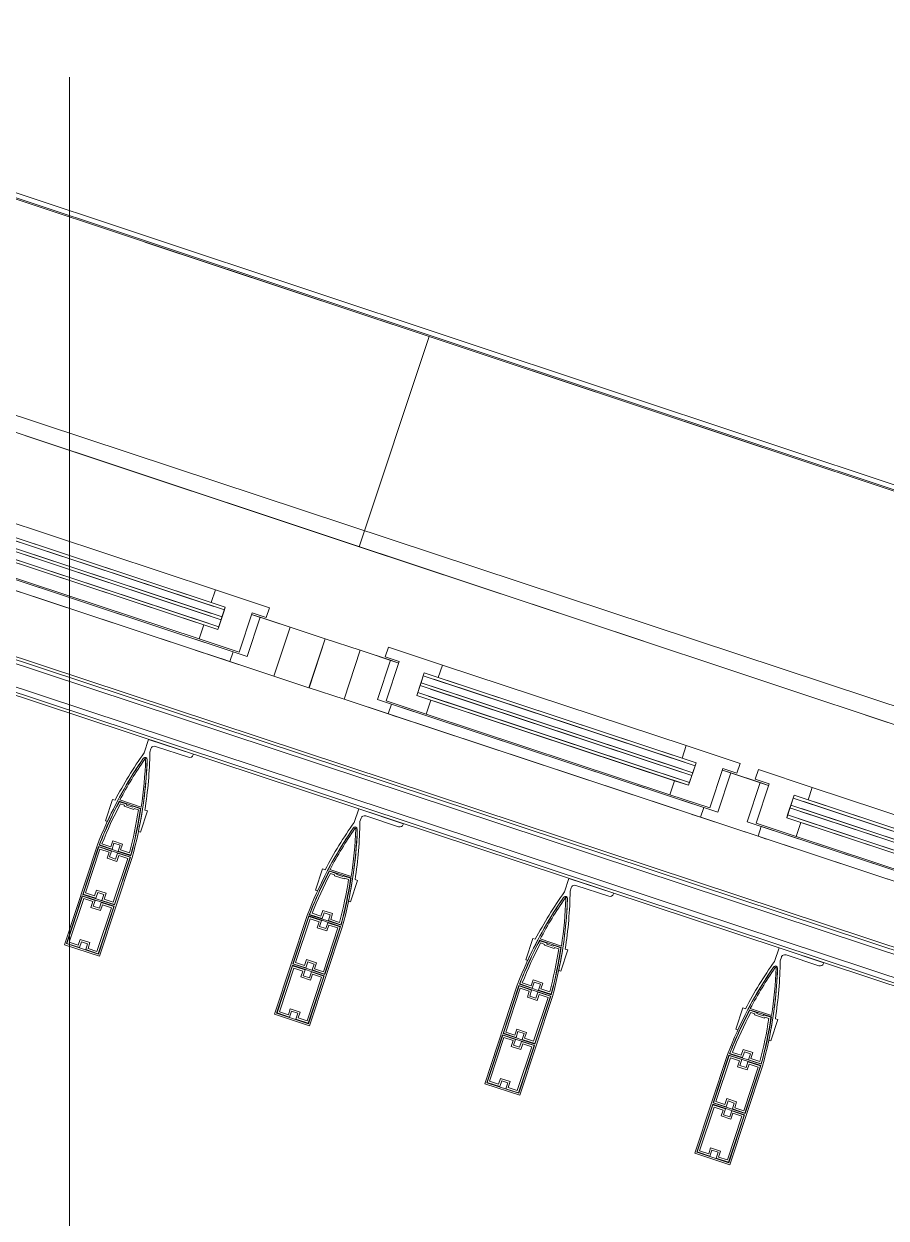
# Model space of a CAD drawing. Header units: millimetres. Extents: x 48966 to 155647, y -43515 to 26217.
# Drawn here: x 65870 to 67038, y -29152 to -27533 of the extents above; entities that cross this region are included whole.
import ezdxf

# ---------------------------------------------------------------- set-up
doc = ezdxf.new("R2010")
doc.units = ezdxf.units.MM
doc.linetypes.add('Осевые', pattern=[6350, 1270, -952.5, 3175, -952.5])
doc.linetypes.add('Сверху', pattern=[793.75, 476.25, -317.5])
for name, color, linetype, lineweight in [('Каркас_Импост', 7, 'Continuous', 9), ('Обобщенные модели', 7, 'Continuous', 9), ('Обобщенные модели-1', 7, 'Continuous', 18), ('Окна', 7, 'Continuous', 9), ('Окна-2', 7, 'Сверху', 9), ('Оси-2', 7, 'Осевые', 9), ('Остекление', 7, 'Continuous', 9), ('Перекрытия', 7, 'Continuous', 9), ('Стены', 7, 'Continuous', 9)]:
    doc.layers.add(name, color=color, linetype=linetype, lineweight=lineweight)
doc.layers.add('Окна-1', color=7, linetype='Continuous', lineweight=9, true_color=0x804000)
pattern_1 = [(74.61, (71046.34, -6543.32), (171.45544, 1180.3304), [201.168, -1722.033]), (74.61, (71026.16, -6516.29), (171.45544, 1180.3304), [201.168, -1722.033]), (74.61, (71086.93, -6496.19), (171.45544, 1180.3304), [201.168, -1722.033])]
pattern_2 = [(74.61, (72246.45, -6543.32), (171.45544, 1180.3304), [201.168, -1722.033]), (74.61, (72226.27, -6516.29), (171.45544, 1180.3304), [201.168, -1722.033]), (74.61, (72287.05, -6496.19), (171.45544, 1180.3304), [201.168, -1722.033])]

# ---------------------------------------------------------------- blocks, each defined once
blk = doc.blocks.new('Обвязочная балка 1 - Обвязочная балка 1-1451838-План 5-го этажа на отм_ _12_600')
at = {"layer": 'Обобщенные модели'}
for p, q in [((74394.9, -31223.5), (60228.5, -26538.4)), ((60219, -26566.7), (74385.5, -31251.9))]:
    blk.add_line(p, q, dxfattribs=at)
at = {"layer": 'Обобщенные модели-1'}
for p, q in [((60230.1, -26533.4), (74396.5, -31218.6)), ((74397.8, -31214.8), (60231.4, -26529.6)), ((60215.6, -26577.1), (74382.1, -31262.2)), ((74383.3, -31258.4), (60216.8, -26573.3))]:
    blk.add_line(p, q, dxfattribs=at)
blk = doc.blocks.new('Профиль ламели632 - Профиль ламели-1636297-План 5-го этажа на отм_ _12_600')
at = {"layer": 'Обобщенные модели-1'}
for p, q in [((89806.9, 24507.1), (89806.9, 24366.2)), ((89856.9, 24507.1), (89806.9, 24507.1)), ((89809.1, 24436.5), (89809.1, 24504.9)), ((89809.1, 24504.9), (89854.7, 24504.9)), ((89827.4, 24504.4), (89809.6, 24504.4)), ((89809.6, 24504.4), (89809.6, 24437)), ((89812.1, 24439.5), (89812.1, 24501.9)), ((89812.1, 24501.9), (89824.9, 24501.9)), ((89824.9, 24501.9), (89824.9, 24493.5)), ((89827.4, 24496), (89827.4, 24504.4)), ((89854.2, 24504.4), (89836.3, 24504.4)), ((89836.3, 24504.4), (89836.3, 24496)), ((89838.8, 24493.5), (89838.8, 24501.9)), ((89838.8, 24501.9), (89851.7, 24501.9)), ((89851.7, 24501.9), (89851.7, 24439.5)), ((89854.2, 24437), (89854.2, 24504.4)), ((89854.7, 24504.9), (89854.7, 24436.5)), ((89856.9, 24366.2), (89856.9, 24507.1)), ((89824.9, 24493.5), (89838.8, 24493.5)), ((89836.3, 24496), (89827.4, 24496)), ((89854.7, 24436.5), (89809.1, 24436.5)), ((89809.6, 24437), (89827.4, 24437)), ((89824.9, 24439.5), (89812.1, 24439.5)), ((89838.8, 24447.9), (89824.9, 24447.9)), ((89824.9, 24447.9), (89824.9, 24439.5)), ((89827.4, 24437), (89827.4, 24445.4)), ((89827.4, 24445.4), (89836.3, 24445.4)), ((89836.3, 24445.4), (89836.3, 24437)), ((89836.3, 24437), (89854.2, 24437)), ((89838.8, 24439.5), (89838.8, 24447.9)), ((89851.7, 24439.5), (89838.8, 24439.5)), ((89809.1, 24434.6), (89854.7, 24434.6)), ((89809.1, 24366.2), (89809.1, 24434.6)), ((89827.4, 24434.1), (89809.6, 24434.1)), ((89809.6, 24434.1), (89809.6, 24366.7)), ((89812.1, 24369.2), (89812.1, 24431.6)), ((89812.1, 24431.6), (89824.9, 24431.6)), ((89824.9, 24431.6), (89824.9, 24423.2)), ((89824.9, 24423.2), (89838.8, 24423.2)), ((89827.4, 24425.7), (89827.4, 24434.1)), ((89836.3, 24425.7), (89827.4, 24425.7)), ((89854.2, 24434.1), (89836.3, 24434.1)), ((89836.3, 24434.1), (89836.3, 24425.7)), ((89838.8, 24423.2), (89838.8, 24431.6)), ((89838.8, 24431.6), (89851.7, 24431.6)), ((89851.7, 24431.6), (89851.7, 24369.2)), ((89854.2, 24366.7), (89854.2, 24434.1)), ((89854.7, 24434.6), (89854.7, 24366.2)), ((89838.8, 24377.6), (89824.9, 24377.6)), ((89824.9, 24377.6), (89824.9, 24369.2)), ((89827.4, 24366.7), (89827.4, 24375.1)), ((89827.4, 24375.1), (89836.3, 24375.1)), ((89836.3, 24375.1), (89836.3, 24366.7)), ((89838.8, 24369.2), (89838.8, 24377.6)), ((89854.7, 24366.2), (89809.1, 24366.2)), ((89809.1, 24364.3), (89854.6, 24364.3)), ((89809.6, 24366.7), (89827.4, 24366.7)), ((89827.4, 24363.8), (89809.6, 24363.8)), ((89824.9, 24369.2), (89812.1, 24369.2)), ((89812.2, 24361.3), (89824.9, 24361.3)), ((89824.9, 24361.3), (89824.9, 24352.9)), ((89827.4, 24355.4), (89827.4, 24363.8)), ((89836.3, 24355.4), (89827.4, 24355.4)), ((89836.3, 24366.7), (89854.2, 24366.7)), ((89854.2, 24363.8), (89836.3, 24363.8)), ((89836.3, 24363.8), (89836.3, 24355.4)), ((89851.7, 24369.2), (89838.8, 24369.2)), ((89838.8, 24352.9), (89838.8, 24361.3)), ((89838.8, 24361.3), (89851.5, 24361.3)), ((89824.9, 24352.9), (89838.8, 24352.9)), ((89809.8, 24330.1), (89806.9, 24330.1)), ((89806.9, 24330.1), (89806.9, 24299.7)), ((89856.8, 24330.1), (89853.9, 24330.1)), ((89856.8, 24299.7), (89856.8, 24330.1)), ((89806.9, 24299.7), (89810.5, 24299.7)), ((89847.4, 24299.2), (89816.3, 24299.2)), ((89816.6, 24297.3), (89847.1, 24297.3)), ((89816.8, 24299.7), (89827.4, 24299.7)), ((89824.9, 24302.2), (89818.9, 24302.2)), ((89838.8, 24303.5), (89824.9, 24303.5)), ((89824.9, 24303.5), (89824.9, 24302.2)), ((89827.4, 24299.7), (89827.4, 24301)), ((89827.4, 24301), (89836.3, 24301)), ((89836.3, 24301), (89836.3, 24299.7)), ((89836.3, 24299.7), (89846.9, 24299.7)), ((89838.8, 24302.2), (89838.8, 24303.5)), ((89844.8, 24302.2), (89838.8, 24302.2)), ((89853.2, 24299.7), (89856.8, 24299.7)), ((89835.9, 24207.1), (89835.9, 24226.3)), ((89823.9, 24213.1), (89776.9, 24213.1)), ((89828.9, 24223), (89828.9, 24218.1)), ((89771.9, 24208.1), (89771.9, 24207.1)), ((89771.9, 24207.1), (89835.9, 24207.1))]:
    blk.add_line(p, q, dxfattribs=at)
for centre, radius, start, end in [((90380.6, 24394.6), 574.5, 182.8338, 196.2258), ((90380.7, 24394.3), 572.3, 183.0109, 189.5715), ((90380.4, 24395.9), 571.8, 183.2193, 189.6867), ((90380.5, 24395.6), 569.3, 183.4571, 189.4457), ((89283.1, 24394.6), 574.5, 343.7742, 357.1662), ((89283.2, 24395.6), 569.3, 350.5543, 356.5429), ((89283.3, 24395.9), 571.8, 350.3133, 356.7807), ((89283, 24394.3), 572.3, 350.4285, 356.9891), ((90380.6, 24394.6), 574.5, 186.4465, 196.2576), ((89283.1, 24394.6), 574.5, 343.7424, 353.5535), ((90377.1, 24394.6), 574.5, 189.5084, 197.3712), ((90349, 24386.8), 539.8, 189.5428, 196.4344), ((89314.7, 24386.8), 539.8, 343.5656, 350.4572), ((89286.6, 24394.6), 574.5, 342.9661, 350.4916), ((89831.9, 24235.1), 3, 200, 340), ((89831.9, 24234.5), 2.84, 196.2576, 343.7424), ((89831.9, 24234.2), 0.645, 196.4344, 343.5656), ((89776.9, 24208.1), 5, 90, 180), ((89823.9, 24218.1), 5, 270, 0)]:
    blk.add_arc(centre, radius, start, end, dxfattribs=at)
blk = doc.blocks.new('Профиль ламели633 - Профиль ламели-1636561-План 5-го этажа на отм_ _12_600')
at = {"layer": 'Обобщенные модели-1'}
for p, q in [((89806.9, 24507.1), (89806.9, 24366.2)), ((89856.9, 24507.1), (89806.9, 24507.1)), ((89809.1, 24436.5), (89809.1, 24504.9)), ((89809.1, 24504.9), (89854.7, 24504.9)), ((89827.4, 24504.4), (89809.6, 24504.4)), ((89809.6, 24504.4), (89809.6, 24437)), ((89812.1, 24439.5), (89812.1, 24501.9)), ((89812.1, 24501.9), (89824.9, 24501.9)), ((89824.9, 24501.9), (89824.9, 24493.5)), ((89827.4, 24496), (89827.4, 24504.4)), ((89854.2, 24504.4), (89836.3, 24504.4)), ((89836.3, 24504.4), (89836.3, 24496)), ((89838.8, 24493.5), (89838.8, 24501.9)), ((89838.8, 24501.9), (89851.7, 24501.9)), ((89851.7, 24501.9), (89851.7, 24439.5)), ((89854.2, 24437), (89854.2, 24504.4)), ((89854.7, 24504.9), (89854.7, 24436.5)), ((89856.9, 24366.2), (89856.9, 24507.1)), ((89824.9, 24493.5), (89838.8, 24493.5)), ((89836.3, 24496), (89827.4, 24496)), ((89854.7, 24436.5), (89809.1, 24436.5)), ((89809.6, 24437), (89827.4, 24437)), ((89824.9, 24439.5), (89812.1, 24439.5)), ((89838.8, 24447.9), (89824.9, 24447.9)), ((89824.9, 24447.9), (89824.9, 24439.5)), ((89827.4, 24437), (89827.4, 24445.4)), ((89827.4, 24445.4), (89836.3, 24445.4)), ((89836.3, 24445.4), (89836.3, 24437)), ((89836.3, 24437), (89854.2, 24437)), ((89838.8, 24439.5), (89838.8, 24447.9)), ((89851.7, 24439.5), (89838.8, 24439.5)), ((89809.1, 24434.6), (89854.7, 24434.6)), ((89809.1, 24366.2), (89809.1, 24434.6)), ((89827.4, 24434.1), (89809.6, 24434.1)), ((89809.6, 24434.1), (89809.6, 24366.7)), ((89812.1, 24369.2), (89812.1, 24431.6)), ((89812.1, 24431.6), (89824.9, 24431.6)), ((89824.9, 24431.6), (89824.9, 24423.2)), ((89824.9, 24423.2), (89838.8, 24423.2)), ((89827.4, 24425.7), (89827.4, 24434.1)), ((89836.3, 24425.7), (89827.4, 24425.7)), ((89854.2, 24434.1), (89836.3, 24434.1)), ((89836.3, 24434.1), (89836.3, 24425.7)), ((89838.8, 24423.2), (89838.8, 24431.6)), ((89838.8, 24431.6), (89851.7, 24431.6)), ((89851.7, 24431.6), (89851.7, 24369.2)), ((89854.2, 24366.7), (89854.2, 24434.1)), ((89854.7, 24434.6), (89854.7, 24366.2)), ((89838.8, 24377.6), (89824.9, 24377.6)), ((89824.9, 24377.6), (89824.9, 24369.2)), ((89827.4, 24366.7), (89827.4, 24375.1)), ((89827.4, 24375.1), (89836.3, 24375.1)), ((89836.3, 24375.1), (89836.3, 24366.7)), ((89838.8, 24369.2), (89838.8, 24377.6)), ((89854.7, 24366.2), (89809.1, 24366.2)), ((89809.1, 24364.3), (89854.6, 24364.3)), ((89809.6, 24366.7), (89827.4, 24366.7)), ((89827.4, 24363.8), (89809.6, 24363.8)), ((89824.9, 24369.2), (89812.1, 24369.2)), ((89812.2, 24361.3), (89824.9, 24361.3)), ((89824.9, 24361.3), (89824.9, 24352.9)), ((89827.4, 24355.4), (89827.4, 24363.8)), ((89836.3, 24355.4), (89827.4, 24355.4)), ((89836.3, 24366.7), (89854.2, 24366.7)), ((89854.2, 24363.8), (89836.3, 24363.8)), ((89836.3, 24363.8), (89836.3, 24355.4)), ((89851.7, 24369.2), (89838.8, 24369.2)), ((89838.8, 24352.9), (89838.8, 24361.3)), ((89838.8, 24361.3), (89851.5, 24361.3)), ((89824.9, 24352.9), (89838.8, 24352.9)), ((89809.8, 24330.1), (89806.9, 24330.1)), ((89806.9, 24330.1), (89806.9, 24299.7)), ((89856.8, 24330.1), (89853.9, 24330.1)), ((89856.8, 24299.7), (89856.8, 24330.1)), ((89806.9, 24299.7), (89810.5, 24299.7)), ((89847.4, 24299.2), (89816.3, 24299.2)), ((89816.6, 24297.3), (89847.1, 24297.3)), ((89816.8, 24299.7), (89827.4, 24299.7)), ((89824.9, 24302.2), (89818.9, 24302.2)), ((89838.8, 24303.5), (89824.9, 24303.5)), ((89824.9, 24303.5), (89824.9, 24302.2)), ((89827.4, 24299.7), (89827.4, 24301)), ((89827.4, 24301), (89836.3, 24301)), ((89836.3, 24301), (89836.3, 24299.7)), ((89836.3, 24299.7), (89846.9, 24299.7)), ((89838.8, 24302.2), (89838.8, 24303.5)), ((89844.8, 24302.2), (89838.8, 24302.2)), ((89853.2, 24299.7), (89856.8, 24299.7)), ((89835.9, 24207.1), (89835.9, 24226.3)), ((89823.9, 24213.1), (89776.9, 24213.1)), ((89828.9, 24223), (89828.9, 24218.1)), ((89771.9, 24208.1), (89771.9, 24207.1)), ((89771.9, 24207.1), (89835.9, 24207.1))]:
    blk.add_line(p, q, dxfattribs=at)
for centre, radius, start, end in [((90380.6, 24394.6), 574.5, 182.8338, 196.2258), ((90380.7, 24394.3), 572.3, 183.0109, 189.5715), ((90380.4, 24395.9), 571.8, 183.2193, 189.6867), ((90380.5, 24395.6), 569.3, 183.4571, 189.4457), ((89283.1, 24394.6), 574.5, 343.7742, 357.1662), ((89283.2, 24395.6), 569.3, 350.5543, 356.5429), ((89283.3, 24395.9), 571.8, 350.3133, 356.7807), ((89283, 24394.3), 572.3, 350.4285, 356.9891), ((90380.6, 24394.6), 574.5, 186.4465, 196.2576), ((89283.1, 24394.6), 574.5, 343.7424, 353.5535), ((90377.1, 24394.6), 574.5, 189.5084, 197.3712), ((90349, 24386.8), 539.8, 189.5428, 196.4344), ((89314.7, 24386.8), 539.8, 343.5656, 350.4572), ((89286.6, 24394.6), 574.5, 342.9661, 350.4916), ((89831.9, 24235.1), 3, 200, 340), ((89831.9, 24234.5), 2.84, 196.2576, 343.7424), ((89831.9, 24234.2), 0.645, 196.4344, 343.5656), ((89776.9, 24208.1), 5, 90, 180), ((89823.9, 24218.1), 5, 270, 0)]:
    blk.add_arc(centre, radius, start, end, dxfattribs=at)
blk = doc.blocks.new('Профиль ламели634 - Профиль ламели-1636825-План 5-го этажа на отм_ _12_600')
at = {"layer": 'Обобщенные модели-1'}
for p, q in [((89806.9, 24507.1), (89806.9, 24366.2)), ((89856.9, 24507.1), (89806.9, 24507.1)), ((89809.1, 24436.5), (89809.1, 24504.9)), ((89809.1, 24504.9), (89854.7, 24504.9)), ((89827.4, 24504.4), (89809.6, 24504.4)), ((89809.6, 24504.4), (89809.6, 24437)), ((89812.1, 24439.5), (89812.1, 24501.9)), ((89812.1, 24501.9), (89824.9, 24501.9)), ((89824.9, 24501.9), (89824.9, 24493.5)), ((89827.4, 24496), (89827.4, 24504.4)), ((89854.2, 24504.4), (89836.3, 24504.4)), ((89836.3, 24504.4), (89836.3, 24496)), ((89838.8, 24493.5), (89838.8, 24501.9)), ((89838.8, 24501.9), (89851.7, 24501.9)), ((89851.7, 24501.9), (89851.7, 24439.5)), ((89854.2, 24437), (89854.2, 24504.4)), ((89854.7, 24504.9), (89854.7, 24436.5)), ((89856.9, 24366.2), (89856.9, 24507.1)), ((89824.9, 24493.5), (89838.8, 24493.5)), ((89836.3, 24496), (89827.4, 24496)), ((89854.7, 24436.5), (89809.1, 24436.5)), ((89809.6, 24437), (89827.4, 24437)), ((89824.9, 24439.5), (89812.1, 24439.5)), ((89838.8, 24447.9), (89824.9, 24447.9)), ((89824.9, 24447.9), (89824.9, 24439.5)), ((89827.4, 24437), (89827.4, 24445.4)), ((89827.4, 24445.4), (89836.3, 24445.4)), ((89836.3, 24445.4), (89836.3, 24437)), ((89836.3, 24437), (89854.2, 24437)), ((89838.8, 24439.5), (89838.8, 24447.9)), ((89851.7, 24439.5), (89838.8, 24439.5)), ((89809.1, 24434.6), (89854.7, 24434.6)), ((89809.1, 24366.2), (89809.1, 24434.6)), ((89827.4, 24434.1), (89809.6, 24434.1)), ((89809.6, 24434.1), (89809.6, 24366.7)), ((89812.1, 24369.2), (89812.1, 24431.6)), ((89812.1, 24431.6), (89824.9, 24431.6)), ((89824.9, 24431.6), (89824.9, 24423.2)), ((89824.9, 24423.2), (89838.8, 24423.2)), ((89827.4, 24425.7), (89827.4, 24434.1)), ((89836.3, 24425.7), (89827.4, 24425.7)), ((89854.2, 24434.1), (89836.3, 24434.1)), ((89836.3, 24434.1), (89836.3, 24425.7)), ((89838.8, 24423.2), (89838.8, 24431.6)), ((89838.8, 24431.6), (89851.7, 24431.6)), ((89851.7, 24431.6), (89851.7, 24369.2)), ((89854.2, 24366.7), (89854.2, 24434.1)), ((89854.7, 24434.6), (89854.7, 24366.2)), ((89838.8, 24377.6), (89824.9, 24377.6)), ((89824.9, 24377.6), (89824.9, 24369.2)), ((89827.4, 24366.7), (89827.4, 24375.1)), ((89827.4, 24375.1), (89836.3, 24375.1)), ((89836.3, 24375.1), (89836.3, 24366.7)), ((89838.8, 24369.2), (89838.8, 24377.6)), ((89854.7, 24366.2), (89809.1, 24366.2)), ((89809.1, 24364.3), (89854.6, 24364.3)), ((89809.6, 24366.7), (89827.4, 24366.7)), ((89827.4, 24363.8), (89809.6, 24363.8)), ((89824.9, 24369.2), (89812.1, 24369.2)), ((89812.2, 24361.3), (89824.9, 24361.3)), ((89824.9, 24361.3), (89824.9, 24352.9)), ((89827.4, 24355.4), (89827.4, 24363.8)), ((89836.3, 24355.4), (89827.4, 24355.4)), ((89836.3, 24366.7), (89854.2, 24366.7)), ((89854.2, 24363.8), (89836.3, 24363.8)), ((89836.3, 24363.8), (89836.3, 24355.4)), ((89851.7, 24369.2), (89838.8, 24369.2)), ((89838.8, 24352.9), (89838.8, 24361.3)), ((89838.8, 24361.3), (89851.5, 24361.3)), ((89824.9, 24352.9), (89838.8, 24352.9)), ((89809.8, 24330.1), (89806.9, 24330.1)), ((89806.9, 24330.1), (89806.9, 24299.7)), ((89856.8, 24330.1), (89853.9, 24330.1)), ((89856.8, 24299.7), (89856.8, 24330.1)), ((89806.9, 24299.7), (89810.5, 24299.7)), ((89847.4, 24299.2), (89816.3, 24299.2)), ((89816.6, 24297.3), (89847.1, 24297.3)), ((89816.8, 24299.7), (89827.4, 24299.7)), ((89824.9, 24302.2), (89818.9, 24302.2)), ((89838.8, 24303.5), (89824.9, 24303.5)), ((89824.9, 24303.5), (89824.9, 24302.2)), ((89827.4, 24299.7), (89827.4, 24301)), ((89827.4, 24301), (89836.3, 24301)), ((89836.3, 24301), (89836.3, 24299.7)), ((89836.3, 24299.7), (89846.9, 24299.7)), ((89838.8, 24302.2), (89838.8, 24303.5)), ((89844.8, 24302.2), (89838.8, 24302.2)), ((89853.2, 24299.7), (89856.8, 24299.7)), ((89835.9, 24207.1), (89835.9, 24226.3)), ((89823.9, 24213.1), (89776.9, 24213.1)), ((89828.9, 24223), (89828.9, 24218.1)), ((89771.9, 24208.1), (89771.9, 24207.1)), ((89771.9, 24207.1), (89835.9, 24207.1))]:
    blk.add_line(p, q, dxfattribs=at)
for centre, radius, start, end in [((90380.6, 24394.6), 574.5, 182.8338, 196.2258), ((90380.7, 24394.3), 572.3, 183.0109, 189.5715), ((90380.4, 24395.9), 571.8, 183.2193, 189.6867), ((90380.5, 24395.6), 569.3, 183.4571, 189.4457), ((89283.1, 24394.6), 574.5, 343.7742, 357.1662), ((89283.2, 24395.6), 569.3, 350.5543, 356.5429), ((89283.3, 24395.9), 571.8, 350.3133, 356.7807), ((89283, 24394.3), 572.3, 350.4285, 356.9891), ((90380.6, 24394.6), 574.5, 186.4465, 196.2576), ((89283.1, 24394.6), 574.5, 343.7424, 353.5535), ((90377.1, 24394.6), 574.5, 189.5084, 197.3712), ((90349, 24386.8), 539.8, 189.5428, 196.4344), ((89314.7, 24386.8), 539.8, 343.5656, 350.4572), ((89286.6, 24394.6), 574.5, 342.9661, 350.4916), ((89831.9, 24235.1), 3, 200, 340), ((89831.9, 24234.5), 2.84, 196.2576, 343.7424), ((89831.9, 24234.2), 0.645, 196.4344, 343.5656), ((89776.9, 24208.1), 5, 90, 180), ((89823.9, 24218.1), 5, 270, 0)]:
    blk.add_arc(centre, radius, start, end, dxfattribs=at)
blk = doc.blocks.new('Профиль ламели635 - Профиль ламели-1637089-План 5-го этажа на отм_ _12_600')
at = {"layer": 'Обобщенные модели-1'}
for p, q in [((89806.9, 24507.1), (89806.9, 24366.2)), ((89856.9, 24507.1), (89806.9, 24507.1)), ((89809.1, 24436.5), (89809.1, 24504.9)), ((89809.1, 24504.9), (89854.7, 24504.9)), ((89827.4, 24504.4), (89809.6, 24504.4)), ((89809.6, 24504.4), (89809.6, 24437)), ((89812.1, 24439.5), (89812.1, 24501.9)), ((89812.1, 24501.9), (89824.9, 24501.9)), ((89824.9, 24501.9), (89824.9, 24493.5)), ((89827.4, 24496), (89827.4, 24504.4)), ((89854.2, 24504.4), (89836.3, 24504.4)), ((89836.3, 24504.4), (89836.3, 24496)), ((89838.8, 24493.5), (89838.8, 24501.9)), ((89838.8, 24501.9), (89851.7, 24501.9)), ((89851.7, 24501.9), (89851.7, 24439.5)), ((89854.2, 24437), (89854.2, 24504.4)), ((89854.7, 24504.9), (89854.7, 24436.5)), ((89856.9, 24366.2), (89856.9, 24507.1)), ((89824.9, 24493.5), (89838.8, 24493.5)), ((89836.3, 24496), (89827.4, 24496)), ((89854.7, 24436.5), (89809.1, 24436.5)), ((89809.6, 24437), (89827.4, 24437)), ((89824.9, 24439.5), (89812.1, 24439.5)), ((89838.8, 24447.9), (89824.9, 24447.9)), ((89824.9, 24447.9), (89824.9, 24439.5)), ((89827.4, 24437), (89827.4, 24445.4)), ((89827.4, 24445.4), (89836.3, 24445.4)), ((89836.3, 24445.4), (89836.3, 24437)), ((89836.3, 24437), (89854.2, 24437)), ((89838.8, 24439.5), (89838.8, 24447.9)), ((89851.7, 24439.5), (89838.8, 24439.5)), ((89809.1, 24434.6), (89854.7, 24434.6)), ((89809.1, 24366.2), (89809.1, 24434.6)), ((89827.4, 24434.1), (89809.6, 24434.1)), ((89809.6, 24434.1), (89809.6, 24366.7)), ((89812.1, 24369.2), (89812.1, 24431.6)), ((89812.1, 24431.6), (89824.9, 24431.6)), ((89824.9, 24431.6), (89824.9, 24423.2)), ((89824.9, 24423.2), (89838.8, 24423.2)), ((89827.4, 24425.7), (89827.4, 24434.1)), ((89836.3, 24425.7), (89827.4, 24425.7)), ((89854.2, 24434.1), (89836.3, 24434.1)), ((89836.3, 24434.1), (89836.3, 24425.7)), ((89838.8, 24423.2), (89838.8, 24431.6)), ((89838.8, 24431.6), (89851.7, 24431.6)), ((89851.7, 24431.6), (89851.7, 24369.2)), ((89854.2, 24366.7), (89854.2, 24434.1)), ((89854.7, 24434.6), (89854.7, 24366.2)), ((89838.8, 24377.6), (89824.9, 24377.6)), ((89824.9, 24377.6), (89824.9, 24369.2)), ((89827.4, 24366.7), (89827.4, 24375.1)), ((89827.4, 24375.1), (89836.3, 24375.1)), ((89836.3, 24375.1), (89836.3, 24366.7)), ((89838.8, 24369.2), (89838.8, 24377.6)), ((89854.7, 24366.2), (89809.1, 24366.2)), ((89809.1, 24364.3), (89854.6, 24364.3)), ((89809.6, 24366.7), (89827.4, 24366.7)), ((89827.4, 24363.8), (89809.6, 24363.8)), ((89824.9, 24369.2), (89812.1, 24369.2)), ((89812.2, 24361.3), (89824.9, 24361.3)), ((89824.9, 24361.3), (89824.9, 24352.9)), ((89827.4, 24355.4), (89827.4, 24363.8)), ((89836.3, 24355.4), (89827.4, 24355.4)), ((89836.3, 24366.7), (89854.2, 24366.7)), ((89854.2, 24363.8), (89836.3, 24363.8)), ((89836.3, 24363.8), (89836.3, 24355.4)), ((89851.7, 24369.2), (89838.8, 24369.2)), ((89838.8, 24352.9), (89838.8, 24361.3)), ((89838.8, 24361.3), (89851.5, 24361.3)), ((89824.9, 24352.9), (89838.8, 24352.9)), ((89809.8, 24330.1), (89806.9, 24330.1)), ((89806.9, 24330.1), (89806.9, 24299.7)), ((89856.8, 24330.1), (89853.9, 24330.1)), ((89856.8, 24299.7), (89856.8, 24330.1)), ((89806.9, 24299.7), (89810.5, 24299.7)), ((89847.4, 24299.2), (89816.3, 24299.2)), ((89816.6, 24297.3), (89847.1, 24297.3)), ((89816.8, 24299.7), (89827.4, 24299.7)), ((89824.9, 24302.2), (89818.9, 24302.2)), ((89838.8, 24303.5), (89824.9, 24303.5)), ((89824.9, 24303.5), (89824.9, 24302.2)), ((89827.4, 24299.7), (89827.4, 24301)), ((89827.4, 24301), (89836.3, 24301)), ((89836.3, 24301), (89836.3, 24299.7)), ((89836.3, 24299.7), (89846.9, 24299.7)), ((89838.8, 24302.2), (89838.8, 24303.5)), ((89844.8, 24302.2), (89838.8, 24302.2)), ((89853.2, 24299.7), (89856.8, 24299.7)), ((89835.9, 24207.1), (89835.9, 24226.3)), ((89823.9, 24213.1), (89776.9, 24213.1)), ((89828.9, 24223), (89828.9, 24218.1)), ((89771.9, 24208.1), (89771.9, 24207.1)), ((89771.9, 24207.1), (89835.9, 24207.1))]:
    blk.add_line(p, q, dxfattribs=at)
for centre, radius, start, end in [((90380.6, 24394.6), 574.5, 182.8338, 196.2258), ((90380.7, 24394.3), 572.3, 183.0109, 189.5715), ((90380.4, 24395.9), 571.8, 183.2193, 189.6867), ((90380.5, 24395.6), 569.3, 183.4571, 189.4457), ((89283.1, 24394.6), 574.5, 343.7742, 357.1662), ((89283.2, 24395.6), 569.3, 350.5543, 356.5429), ((89283.3, 24395.9), 571.8, 350.3133, 356.7807), ((89283, 24394.3), 572.3, 350.4285, 356.9891), ((90380.6, 24394.6), 574.5, 186.4465, 196.2576), ((89283.1, 24394.6), 574.5, 343.7424, 353.5535), ((90377.1, 24394.6), 574.5, 189.5084, 197.3712), ((90349, 24386.8), 539.8, 189.5428, 196.4344), ((89314.7, 24386.8), 539.8, 343.5656, 350.4572), ((89286.6, 24394.6), 574.5, 342.9661, 350.4916), ((89831.9, 24235.1), 3, 200, 340), ((89831.9, 24234.5), 2.84, 196.2576, 343.7424), ((89831.9, 24234.2), 0.645, 196.4344, 343.5656), ((89776.9, 24208.1), 5, 90, 180), ((89823.9, 24218.1), 5, 270, 0)]:
    blk.add_arc(centre, radius, start, end, dxfattribs=at)
blk = doc.blocks.new('Окно 2-Распашное - Один переплет с многокамерным стеклопакетом - 30674-99 - ОК-1 1200-1800-V68-План 5-го этажа на отм_ _12_600')
at = {"layer": 'Окна'}
h = blk.add_hatch(dxfattribs=at)
h.set_pattern_fill('FP_37', color=256, style=0, pattern_type=2)
h.set_pattern_definition(pattern_1)
h.paths.add_polyline_path([(70, 52.5), (70, 48.5), (458, 48.5), (458, 52.5), (390.7, 52.5)], flags=0)
at = {"layer": 'Остекление'}
h = blk.add_hatch(dxfattribs=at)
h.set_pattern_fill('FP_37', color=256, style=0, pattern_type=2)
h.set_pattern_definition(pattern_1)
h.paths.add_polyline_path([(70, 66.5), (70, 62.5), (458, 62.5), (458, 66.5), (386, 66.5)], flags=0)
h.paths.add_polyline_path([(70, 38.5), (70, 34.5), (458, 34.5), (458, 38.5), (395.3, 38.5)], flags=0)
at = {"layer": 'Каркас_Импост'}
for p, q in [((-550, 102.5), (-550, 32.5)), ((-487, 102.5), (-550, 102.5)), ((-487, 88.5), (-487, 102.5)), ((-487, 102.5), (-41, 102.5)), ((-487, 88.5), (-487, 102.5)), ((41, 102.5), (-41, 102.5)), ((-41, 102.5), (-41, 88.5)), ((-41, 88.5), (-41, 102.5)), ((41, 88.5), (41, 102.5)), ((41, 102.5), (487, 102.5)), ((41, 102.5), (41, 88.5)), ((550, 102.5), (487, 102.5)), ((487, 102.5), (487, 88.5)), ((487, 102.5), (487, 88.5)), ((550, 32.5), (550, 102.5)), ((-507, 32.5), (-507, 88.5)), ((-507, 88.5), (-487, 88.5)), ((-59.9, 88.5), (-507, 88.5)), ((-507, 32.5), (-507, 88.5)), ((-438, 86.5), (-495, 86.5)), ((-495, 86.5), (-495, 30.5)), ((-41, 88.5), (-487, 88.5)), ((-438, 66.5), (-438, 86.5)), ((-90, 86.5), (-438, 86.5)), ((-438, 86.5), (-438, 66.5)), ((-33, 86.5), (-90, 86.5)), ((-90, 86.5), (-90, 66.5)), ((-90, 86.5), (-90, 66.5)), ((-21, 88.5), (-58.9, 88.5)), ((-41, 88.5), (-21, 88.5)), ((-33, 30.5), (-33, 86.5)), ((-21, 88.5), (-21, 32.5)), ((-21, 32.5), (-21, 88.5)), ((21, 32.5), (21, 88.5)), ((21, 88.5), (41, 88.5)), ((21, 88.5), (21, 32.5)), ((507, 88.5), (21, 88.5)), ((90, 86.5), (33, 86.5)), ((33, 86.5), (33, 30.5)), ((487, 88.5), (41, 88.5)), ((90, 66.5), (90, 86.5)), ((90, 66.5), (90, 86.5)), ((438, 86.5), (90, 86.5)), ((438, 86.5), (438, 66.5)), ((495, 86.5), (438, 86.5)), ((438, 66.5), (438, 86.5)), ((487, 88.5), (507, 88.5)), ((495, 30.5), (495, 86.5)), ((507, 88.5), (507, 32.5)), ((507, 88.5), (507, 32.5)), ((-458, 34.5), (-458, 66.5)), ((-458, 66.5), (-438, 66.5)), ((-70, 66.5), (-458, 66.5)), ((-458, 66.5), (-458, 34.5)), ((-438, 66.5), (-90, 66.5)), ((-90, 66.5), (-70, 66.5)), ((-70, 66.5), (-70, 34.5)), ((-70, 66.5), (-70, 34.5)), ((70, 34.5), (70, 66.5)), ((70, 66.5), (90, 66.5)), ((458, 66.5), (70, 66.5)), ((70, 34.5), (70, 66.5)), ((90, 66.5), (438, 66.5)), ((438, 66.5), (458, 66.5)), ((458, 66.5), (458, 34.5)), ((458, 34.5), (458, 66.5)), ((-550, 32.5), (-507, 32.5)), ((-495, 32.5), (-507, 32.5)), ((-438, 34.5), (-458, 34.5)), ((-458, 34.5), (-70, 34.5)), ((-438, 16.5), (-438, 34.5)), ((-90, 34.5), (-438, 34.5)), ((-438, 34.5), (-438, 16.5)), ((-70, 34.5), (-90, 34.5)), ((-90, 34.5), (-90, 16.5)), ((-90, 34.5), (-90, 16.5)), ((-21, 32.5), (-33, 32.5)), ((-21, 32.5), (21, 32.5)), ((33, 32.5), (21, 32.5)), ((90, 34.5), (70, 34.5)), ((70, 34.5), (458, 34.5)), ((90, 16.5), (90, 34.5)), ((90, 16.5), (90, 34.5)), ((438, 34.5), (90, 34.5)), ((458, 34.5), (438, 34.5)), ((438, 34.5), (438, 16.5)), ((438, 16.5), (438, 34.5)), ((507, 32.5), (495, 32.5)), ((507, 32.5), (550, 32.5)), ((-495, 30.5), (-515, 30.5)), ((-515, 30.5), (-515, 16.5)), ((-515, 16.5), (-438, 16.5)), ((-438, 16.5), (-90, 16.5)), ((-90, 16.5), (-13, 16.5)), ((-13, 30.5), (-33, 30.5)), ((-13, 16.5), (-13, 30.5)), ((33, 30.5), (13, 30.5)), ((13, 30.5), (13, 16.5)), ((13, 16.5), (90, 16.5)), ((90, 16.5), (438, 16.5)), ((438, 16.5), (515, 16.5)), ((515, 30.5), (495, 30.5)), ((515, 16.5), (515, 30.5))]:
    blk.add_line(p, q, dxfattribs=at)
at = {"layer": 'Окна'}
for p, q in [((-437.6, 102.5), (-487, 102.5)), ((-487, 102.5), (-474.6, 102.5)), ((-53.3, 102.5), (-41, 102.5)), ((53.3, 102.5), (41, 102.5)), ((438.2, 102.5), (487, 102.5)), ((487, 102.5), (474.8, 102.5)), ((-70, 62.5), (-458, 62.5)), ((-458, 52.5), (-458, 62.5)), ((-458, 52.5), (-70, 52.5)), ((-85, 62.5), (-443, 62.5)), ((-443, 52.5), (-85, 52.5)), ((-70, 62.5), (-70, 52.5)), ((70, 52.5), (70, 62.5)), ((458, 62.5), (70, 62.5)), ((70, 52.5), (458, 52.5)), ((443, 62.5), (85, 62.5)), ((85, 52.5), (443, 52.5)), ((458, 62.5), (458, 52.5)), ((-70, 48.5), (-458, 48.5)), ((-458, 38.5), (-458, 48.5)), ((-458, 38.5), (-70, 38.5)), ((-85, 48.5), (-443, 48.5)), ((-443, 38.5), (-85, 38.5)), ((-70, 48.5), (-70, 38.5)), ((70, 38.5), (70, 48.5)), ((458, 48.5), (70, 48.5)), ((70, 38.5), (458, 38.5)), ((443, 48.5), (85, 48.5)), ((85, 38.5), (443, 38.5)), ((458, 48.5), (458, 38.5))]:
    blk.add_line(p, q, dxfattribs=at)
at = {"layer": 'Окна-1'}
for p, q in [((-600, 102.5), (-600, 32.5)), ((-550, 102.5), (-600, 102.5)), ((-550, 32.5), (-550, 102.5)), ((550, 102.5), (-550, 102.5)), ((-550, 32.5), (-550, 102.5)), ((600, 102.5), (550, 102.5)), ((550, 102.5), (550, 32.5)), ((550, 32.5), (550, 102.5)), ((600, 32.5), (600, 102.5)), ((-600, 32.5), (-550, 32.5)), ((-550, 32.5), (-495, 32.5)), ((-33, 32.5), (33, 32.5)), ((495, 32.5), (550, 32.5)), ((550, 32.5), (600, 32.5))]:
    blk.add_line(p, q, dxfattribs=at)
at = {"layer": 'Остекление'}
for p, q in [((-70, 66.5), (-458, 66.5)), ((-458, 66.5), (-458, 62.5)), ((-70, 62.5), (-70, 66.5)), ((70, 66.5), (70, 62.5)), ((458, 66.5), (70, 66.5)), ((458, 62.5), (458, 66.5)), ((-458, 62.5), (-70, 62.5)), ((-70, 52.5), (-458, 52.5)), ((-458, 52.5), (-458, 48.5)), ((-70, 48.5), (-70, 52.5)), ((70, 62.5), (458, 62.5)), ((70, 52.5), (70, 48.5)), ((458, 52.5), (70, 52.5)), ((458, 48.5), (458, 52.5)), ((-458, 48.5), (-70, 48.5)), ((-70, 38.5), (-458, 38.5)), ((-458, 38.5), (-458, 34.5)), ((-458, 34.5), (-70, 34.5)), ((-70, 34.5), (-70, 38.5)), ((70, 48.5), (458, 48.5)), ((70, 38.5), (70, 34.5)), ((458, 38.5), (70, 38.5)), ((70, 34.5), (458, 34.5)), ((458, 34.5), (458, 38.5))]:
    blk.add_line(p, q, dxfattribs=at)
blk = doc.blocks.new('Окно 2-Распашное - Один переплет с многокамерным стеклопакетом - 30674-99 - ОК-1 1200-1800-V69-План 5-го этажа на отм_ _12_600')
at = {"layer": 'Окна'}
h = blk.add_hatch(dxfattribs=at)
h.set_pattern_fill('FP_38', color=256, style=0, pattern_type=2)
h.set_pattern_definition(pattern_2)
h.paths.add_polyline_path([(-458, 52.5), (-458, 48.5), (-70, 48.5), (-70, 52.5), (-163.8, 52.5)], flags=0)
h = blk.add_hatch(dxfattribs=at)
h.set_pattern_fill('FP_38', color=256, style=0, pattern_type=2)
h.set_pattern_definition(pattern_2)
h.paths.add_polyline_path([(70, 52.5), (70, 48.5), (458, 48.5), (458, 52.5), (161.5, 52.5)], flags=0)
at = {"layer": 'Остекление'}
h = blk.add_hatch(dxfattribs=at)
h.set_pattern_fill('FP_38', color=256, style=0, pattern_type=2)
h.set_pattern_definition(pattern_2)
h.paths.add_polyline_path([(-458, 66.5), (-458, 62.5), (-70, 62.5), (-70, 66.5), (-168.4, 66.5)], flags=0)
h.paths.add_polyline_path([(-458, 38.5), (-458, 34.5), (-70, 34.5), (-70, 38.5), (-159.2, 38.5)], flags=0)
h = blk.add_hatch(dxfattribs=at)
h.set_pattern_fill('FP_38', color=256, style=0, pattern_type=2)
h.set_pattern_definition(pattern_2)
h.paths.add_polyline_path([(70, 66.5), (70, 62.5), (458, 62.5), (458, 66.5), (203.8, 66.5)], flags=0)
h.paths.add_polyline_path([(70, 38.5), (70, 34.5), (458, 34.5), (458, 38.5), (119.2, 38.5)], flags=0)
at = {"layer": 'Каркас_Импост'}
for p, q in [((-550, 102.5), (-550, 32.5)), ((-487, 102.5), (-550, 102.5)), ((-487, 88.5), (-487, 102.5)), ((-487, 102.5), (-41, 102.5)), ((-487, 88.5), (-487, 102.5)), ((41, 102.5), (-41, 102.5)), ((-41, 102.5), (-41, 88.5)), ((-41, 88.5), (-41, 102.5)), ((41, 88.5), (41, 102.5)), ((41, 102.5), (487, 102.5)), ((41, 102.5), (41, 88.5)), ((550, 102.5), (487, 102.5)), ((487, 102.5), (487, 88.5)), ((487, 102.5), (487, 88.5)), ((550, 32.5), (550, 102.5)), ((-507, 32.5), (-507, 88.5)), ((-507, 88.5), (-487, 88.5)), ((-21, 88.5), (-507, 88.5)), ((-507, 32.5), (-507, 88.5)), ((-438, 86.5), (-495, 86.5)), ((-495, 86.5), (-495, 30.5)), ((-41, 88.5), (-487, 88.5)), ((-438, 66.5), (-438, 86.5)), ((-90, 86.5), (-438, 86.5)), ((-438, 86.5), (-438, 66.5)), ((-33, 86.5), (-90, 86.5)), ((-90, 86.5), (-90, 66.5)), ((-90, 86.5), (-90, 66.5)), ((-41, 88.5), (-21, 88.5)), ((-33, 30.5), (-33, 86.5)), ((-21, 88.5), (-21, 32.5)), ((-21, 32.5), (-21, 88.5)), ((21, 32.5), (21, 88.5)), ((21, 88.5), (41, 88.5)), ((21, 88.5), (21, 32.5)), ((507, 88.5), (21, 88.5)), ((90, 86.5), (33, 86.5)), ((33, 86.5), (33, 30.5)), ((487, 88.5), (41, 88.5)), ((90, 66.5), (90, 86.5)), ((90, 66.5), (90, 86.5)), ((438, 86.5), (90, 86.5)), ((438, 86.5), (438, 66.5)), ((495, 86.5), (438, 86.5)), ((438, 66.5), (438, 86.5)), ((487, 88.5), (507, 88.5)), ((495, 30.5), (495, 86.5)), ((507, 88.5), (507, 32.5)), ((507, 88.5), (507, 32.5)), ((-458, 34.5), (-458, 66.5)), ((-458, 66.5), (-438, 66.5)), ((-70, 66.5), (-458, 66.5)), ((-458, 66.5), (-458, 34.5)), ((-438, 66.5), (-90, 66.5)), ((-90, 66.5), (-70, 66.5)), ((-70, 66.5), (-70, 34.5)), ((-70, 66.5), (-70, 34.5)), ((70, 34.5), (70, 66.5)), ((70, 66.5), (90, 66.5)), ((458, 66.5), (70, 66.5)), ((70, 34.5), (70, 66.5)), ((90, 66.5), (438, 66.5)), ((438, 66.5), (458, 66.5)), ((458, 66.5), (458, 34.5)), ((458, 34.5), (458, 66.5)), ((-550, 32.5), (-507, 32.5)), ((-495, 32.5), (-507, 32.5)), ((-438, 34.5), (-458, 34.5)), ((-458, 34.5), (-70, 34.5)), ((-438, 16.5), (-438, 34.5)), ((-90, 34.5), (-438, 34.5)), ((-438, 34.5), (-438, 16.5)), ((-70, 34.5), (-90, 34.5)), ((-90, 34.5), (-90, 16.5)), ((-90, 34.5), (-90, 16.5)), ((-21, 32.5), (-33, 32.5)), ((-21, 32.5), (21, 32.5)), ((33, 32.5), (21, 32.5)), ((90, 34.5), (70, 34.5)), ((70, 34.5), (458, 34.5)), ((90, 16.5), (90, 34.5)), ((90, 16.5), (90, 34.5)), ((438, 34.5), (90, 34.5)), ((458, 34.5), (438, 34.5)), ((438, 34.5), (438, 16.5)), ((438, 16.5), (438, 34.5)), ((507, 32.5), (495, 32.5)), ((507, 32.5), (550, 32.5)), ((-495, 30.5), (-515, 30.5)), ((-515, 30.5), (-515, 16.5)), ((-515, 16.5), (-438, 16.5)), ((-438, 16.5), (-90, 16.5)), ((-90, 16.5), (-13, 16.5)), ((-13, 30.5), (-33, 30.5)), ((-13, 16.5), (-13, 30.5)), ((33, 30.5), (13, 30.5)), ((13, 30.5), (13, 16.5)), ((13, 16.5), (90, 16.5)), ((90, 16.5), (438, 16.5)), ((438, 16.5), (515, 16.5)), ((515, 30.5), (495, 30.5)), ((515, 16.5), (515, 30.5))]:
    blk.add_line(p, q, dxfattribs=at)
at = {"layer": 'Окна'}
for p, q in [((-437.6, 102.5), (-487, 102.5)), ((-487, 102.5), (-474.6, 102.5)), ((-53.3, 102.5), (-41, 102.5)), ((53.3, 102.5), (41, 102.5)), ((438.2, 102.5), (487, 102.5)), ((487, 102.5), (474.8, 102.5)), ((-70, 62.5), (-458, 62.5)), ((-458, 52.5), (-458, 62.5)), ((-458, 52.5), (-70, 52.5)), ((-85, 62.5), (-443, 62.5)), ((-443, 52.5), (-85, 52.5)), ((-70, 62.5), (-70, 52.5)), ((70, 52.5), (70, 62.5)), ((458, 62.5), (70, 62.5)), ((70, 52.5), (458, 52.5)), ((443, 62.5), (85, 62.5)), ((85, 52.5), (443, 52.5)), ((458, 62.5), (458, 52.5)), ((-70, 48.5), (-458, 48.5)), ((-458, 38.5), (-458, 48.5)), ((-458, 38.5), (-70, 38.5)), ((-85, 48.5), (-443, 48.5)), ((-443, 38.5), (-85, 38.5)), ((-70, 48.5), (-70, 38.5)), ((70, 38.5), (70, 48.5)), ((458, 48.5), (70, 48.5)), ((70, 38.5), (458, 38.5)), ((443, 48.5), (85, 48.5)), ((85, 38.5), (443, 38.5)), ((458, 48.5), (458, 38.5))]:
    blk.add_line(p, q, dxfattribs=at)
at = {"layer": 'Окна-1'}
for p, q in [((-600, 102.5), (-600, 32.5)), ((-550, 102.5), (-600, 102.5)), ((-550, 32.5), (-550, 102.5)), ((550, 102.5), (-550, 102.5)), ((-550, 32.5), (-550, 102.5)), ((600, 102.5), (550, 102.5)), ((550, 102.5), (550, 32.5)), ((550, 32.5), (550, 102.5)), ((600, 32.5), (600, 102.5)), ((-600, 32.5), (-550, 32.5)), ((-550, 32.5), (-495, 32.5)), ((-33, 32.5), (33, 32.5)), ((495, 32.5), (550, 32.5)), ((550, 32.5), (600, 32.5))]:
    blk.add_line(p, q, dxfattribs=at)
at = {"layer": 'Остекление'}
for p, q in [((-70, 66.5), (-458, 66.5)), ((-458, 66.5), (-458, 62.5)), ((-70, 62.5), (-70, 66.5)), ((70, 66.5), (70, 62.5)), ((458, 66.5), (70, 66.5)), ((458, 62.5), (458, 66.5)), ((-458, 62.5), (-70, 62.5)), ((-70, 52.5), (-458, 52.5)), ((-458, 52.5), (-458, 48.5)), ((-70, 48.5), (-70, 52.5)), ((70, 62.5), (458, 62.5)), ((70, 52.5), (70, 48.5)), ((458, 52.5), (70, 52.5)), ((458, 48.5), (458, 52.5)), ((-458, 48.5), (-70, 48.5)), ((-70, 38.5), (-458, 38.5)), ((-458, 38.5), (-458, 34.5)), ((-458, 34.5), (-70, 34.5)), ((-70, 34.5), (-70, 38.5)), ((70, 48.5), (458, 48.5)), ((70, 38.5), (70, 34.5)), ((458, 38.5), (70, 38.5)), ((70, 34.5), (458, 34.5)), ((458, 34.5), (458, 38.5))]:
    blk.add_line(p, q, dxfattribs=at)
blk = doc.blocks.new('M_Окно-Квадратный проем - 1200 x 1800 mm-1791807-План 5-го этажа на отм_ _12_600')
at = {"layer": 'Окна'}
for p, q in [((-608.2, -150), (-608.2, 150)), ((591.8, 150), (591.8, -150))]:
    blk.add_line(p, q, dxfattribs=at)
at = {"layer": 'Окна-2'}
for p, q in [((-608.2, 150), (591.8, 150)), ((591.8, -150), (-608.2, -150))]:
    blk.add_line(p, q, dxfattribs=at)

msp = doc.modelspace()

# ---------------------------------------------------------------- linework, layer by layer
at = {"layer": 'Оси-2'}
msp.add_line((65931.6, 25417.1), (65931.6, -41737.8), dxfattribs=at)
at = {"layer": 'Перекрытия'}
msp.add_line((63731.6, -27055), (71722.4, -29712.3), dxfattribs=at)
at = {"layer": 'Стены'}
for p, q in [((65280.2, -27578.5), (67557.6, -28335.8)), ((67557.6, -28335.8), (65280.2, -27578.5)), ((65280.8, -27576.6), (67558.2, -28333.9)), ((65192.1, -27843.3), (67470.7, -28597)), ((67458.6, -28619.1), (65185.5, -27863.2))]:
    msp.add_line(p, q, dxfattribs=at)

# ---------------------------------------------------------------- block references
at = {"layer": 'Обобщенные модели'}
msp.add_blockref('Обвязочная балка 1 - Обвязочная балка 1-1451838-План 5-го этажа на отм_ _12_600', (0, 0), dxfattribs=at)
at = {"layer": 'Обобщенные модели', "rotation": 161.6998507353479}
for name, p in [('Профиль ламели632 - Профиль ламели-1636297-План 5-го этажа на отм_ _12_600', (158932, -33728.1)), ('Профиль ламели633 - Профиль ламели-1636561-План 5-го этажа на отм_ _12_600', (159216.8, -33822.3)), ('Профиль ламели634 - Профиль ламели-1636825-План 5-го этажа на отм_ _12_600', (159501.7, -33916.5)), ('Профиль ламели635 - Профиль ламели-1637089-План 5-го этажа на отм_ _12_600', (159786.5, -34010.7))]:
    msp.add_blockref(name, p, dxfattribs=at)
at = {"layer": 'Окна'}
for name, p, rotation in [('M_Окно-Квадратный проем - 1200 x 1800 mm-1791807-План 5-го этажа на отм_ _12_600', (65794.4, -27907.6), 161.6056279557829), ('M_Окно-Квадратный проем - 1200 x 1800 mm-1791807-План 5-го этажа на отм_ _12_600', (66948.7, -28291.4), 341.6056279557829), ('Окно 2-Распашное - Один переплет с многокамерным стеклопакетом - 30674-99 - ОК-1 1200-1800-V68-План 5-го этажа на отм_ _12_600', (65718.6, -28147.2), 161.6998507353257), ('Окно 2-Распашное - Один переплет с многокамерным стеклопакетом - 30674-99 - ОК-1 1200-1800-V69-План 5-го этажа на отм_ _12_600', (66858, -28524), 161.6998507353257)]:
    msp.add_blockref(name, p, dxfattribs=dict(at, rotation=rotation))

doc.saveas('drawing.dxf')
